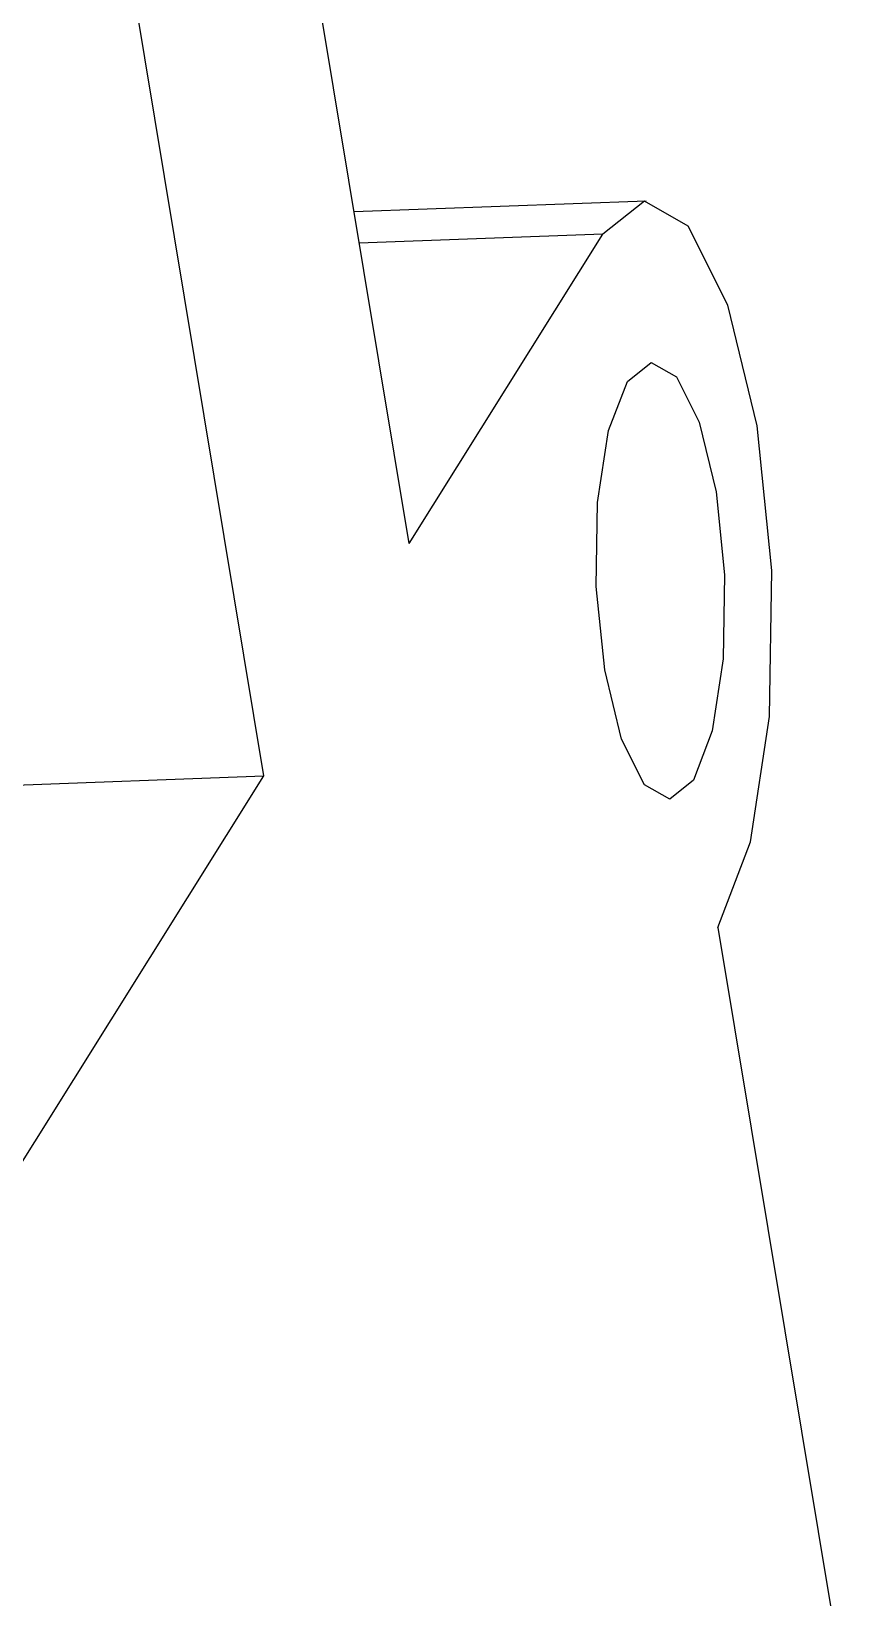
# Model space of a CAD drawing. Header units: millimetres. Extents: x -294 to 2792, y 5 to 1659.
# Drawn here: x 720.708 to 721.581, y 557.793 to 559.442 of the extents above; entities that cross this region are included whole.
import ezdxf

# ---------------------------------------------------------------- set-up
doc = ezdxf.new("R2010")
doc.units = ezdxf.units.MM
doc.layers.get('0').update_dxf_attribs({"lineweight": 18})

msp = doc.modelspace()

# ---------------------------------------------------------------- linework, layer by layer
at = {"color": 7, "linetype": 'Continuous', "lineweight": 25}
for p, q in [((721.1053, 558.9031), (720.833, 560.5457)), ((720.9523, 558.6587), (720.6801, 560.3013)), ((721.3547, 559.2637), (721.0474, 559.2522)), ((721.3092, 559.229), (721.0528, 559.2194)), ((721.1053, 558.9031), (721.3092, 559.229)), ((720.5806, 558.6448), (720.9523, 558.6587)), ((720.6567, 558.1862), (720.9523, 558.6587)), ((721.4302, 558.499), (721.5814, 557.5864))]:
    msp.add_line(p, q, dxfattribs=at)
for points in [[(721.4302, 558.499), (721.4646, 558.5891), (721.4845, 558.7211), (721.487, 558.8749), (721.4716, 559.0269), (721.4407, 559.1542), (721.399, 559.2373), (721.3528, 559.2636), (721.3092, 559.229)], [(721.311, 558.7703), (721.3022, 558.8578), (721.3036, 558.9462), (721.3151, 559.0221), (721.3349, 559.0739), (721.36, 559.0938), (721.3865, 559.0787), (721.4105, 559.0309), (721.4283, 558.9577), (721.4371, 558.8702), (721.4357, 558.7818), (721.4242, 558.7059), (721.4044, 558.6541), (721.3794, 558.6342), (721.3528, 558.6493), (721.3288, 558.6971), (721.311, 558.7703)]]:
    msp.add_lwpolyline(points, dxfattribs=at)

doc.saveas('drawing.dxf')
